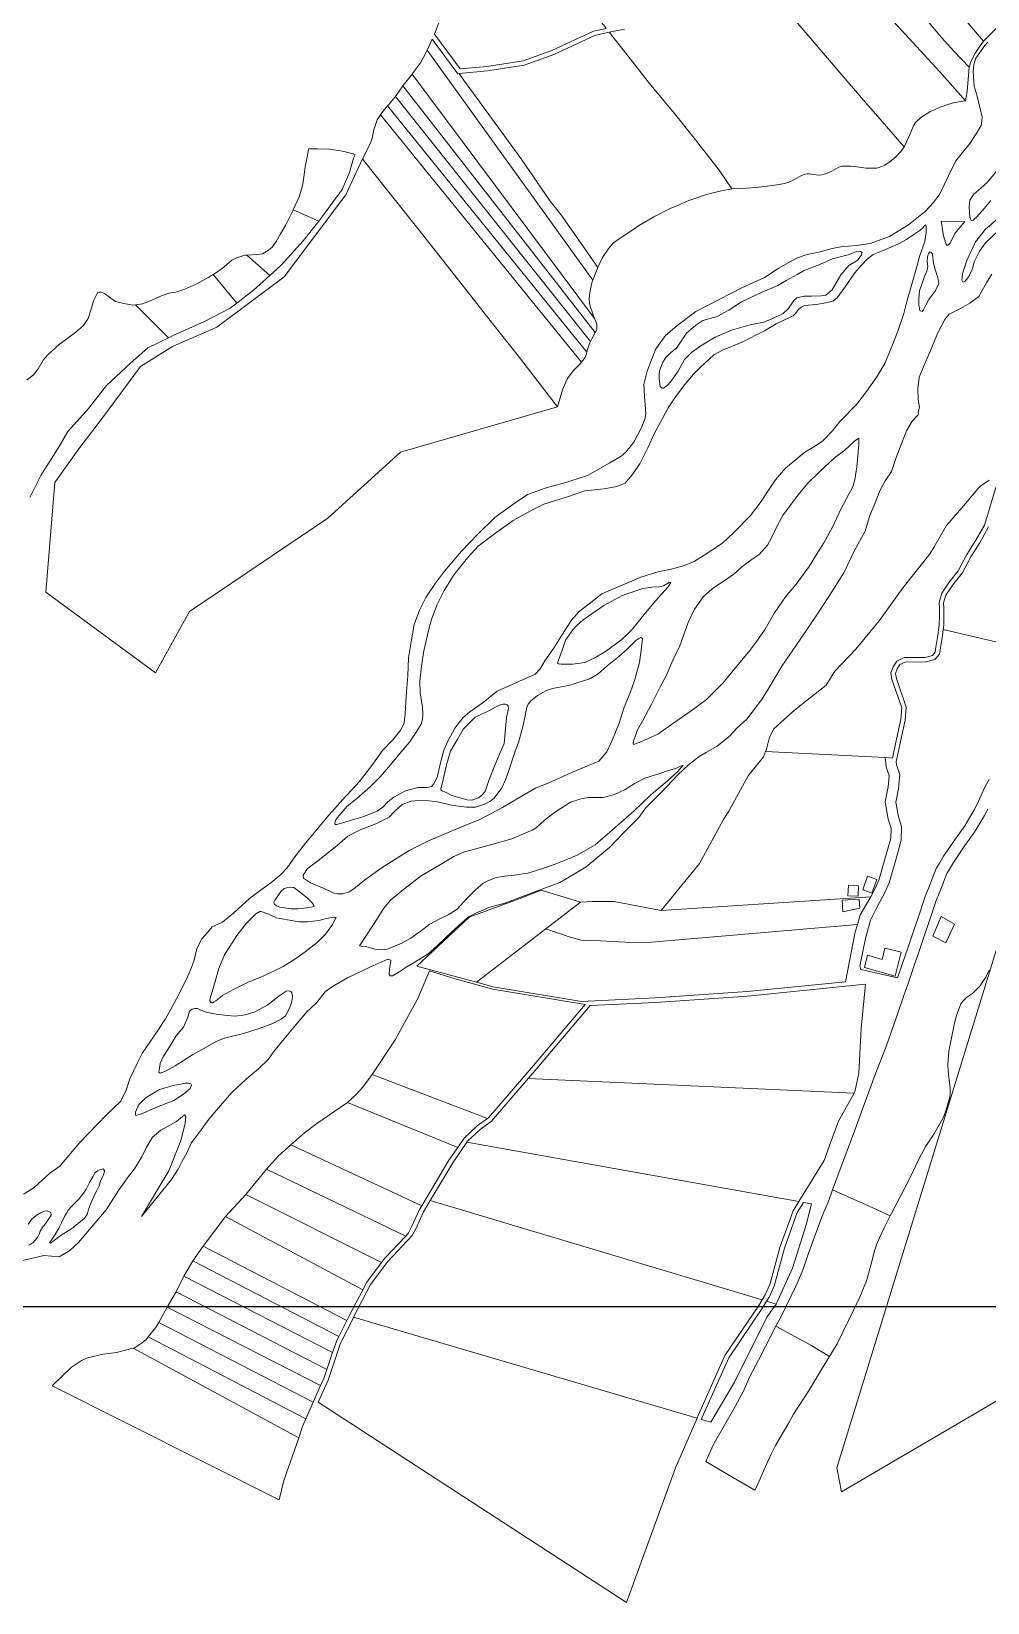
# Model space of a CAD drawing. Header units: millimetres. Extents: x 323319 to 328682, y 8609797 to 8615705.
# Drawn here: x 325536 to 326173, y 8609992 to 8611040 of the extents above; entities that cross this region are included whole.
import ezdxf

# ---------------------------------------------------------------- set-up
doc = ezdxf.new("R2010")
doc.units = ezdxf.units.MM
doc.layers.add('BASE CART_PARCELAS_p030B', color=252, linetype='Continuous', lineweight=5)
doc.layers.add('BASE CART_RIO-p030B', color=8, linetype='Continuous', lineweight=5)
doc.layers.add('PERIMETRICO-SECTOR A-1 PARCELA 2', color=7, linetype='Continuous')

msp = doc.modelspace()

# ---------------------------------------------------------------- linework, layer by layer
at = {"layer": 'BASE CART_PARCELAS_p030B'}
for points in [[(326078, 8611138.5), (326095.8, 8611149.5), (326100.9, 8611152.6), (326107, 8611163.9), (326119.1, 8611149.6), (326141.9, 8611122.2), (326155, 8611106.7), (326166.2, 8611093.4), (326178.9, 8611077.6), (326194.5, 8611058.5), (326192.6, 8611056.4), (326183.7, 8611047.2), (326178.7, 8611041.6), (326170.8, 8611033.5), (326153.6, 8611053.5), (326139.8, 8611069.3), (326125.4, 8611085.2), (326111.7, 8611100.7), (326098.6, 8611115.5), (326084.7, 8611130.8)], [(325919.2, 8611042), (325910.7, 8611040.1), (325883.1, 8611027.3), (325863.8, 8611020.4), (325839.7, 8611016.7), (325821.8, 8611015), (325804.7, 8611038.1), (325810.1, 8611052.2), (325814.5, 8611063.1), (325822.6, 8611085.1), (325825.2, 8611092.1), (325831.1, 8611108.6), (325833, 8611111.7), (325834.3, 8611114), (325835.6, 8611117.5), (325836.6, 8611122), (325837.5, 8611127), (325841.6, 8611139.6), (325844.1, 8611135.9), (325858.3, 8611117.5), (325873.4, 8611099), (325888.8, 8611080.1), (325903.5, 8611061.7), (325918.3, 8611043.2)], [(326161.2, 8611016.1), (326151.2, 8611026.7), (326142.7, 8611036), (326130.9, 8611049.9), (326109.9, 8611074.1), (326102.9, 8611082.1), (326084.3, 8611103.4), (326065.5, 8611124.3), (326062.2, 8611128), (326068, 8611132.3), (326078, 8611138.5), (326084.7, 8611130.8), (326098.6, 8611115.5), (326111.7, 8611100.7), (326125.4, 8611085.2), (326139.8, 8611069.3), (326153.6, 8611053.5), (326170.8, 8611033.5), (326167.5, 8611028.9), (326165, 8611025), (326162.6, 8611020.4)], [(326158.8, 8610993.7), (326141.6, 8611013), (326110.8, 8611046.7), (326092.1, 8611067.9), (326072.1, 8611090.3), (326052.7, 8611112.2), (326047.8, 8611117.5), (326062.2, 8611128), (326065.5, 8611124.3), (326084.3, 8611103.4), (326102.9, 8611082.1), (326109.9, 8611074.1), (326130.9, 8611049.9), (326142.7, 8611036), (326151.2, 8611026.7), (326161.2, 8611016.1), (326159.9, 8610999.9)], [(325913.6, 8610882.6), (325900.9, 8610900.7), (325889, 8610917.8), (325882, 8610926.8), (325862.6, 8610954.9), (325843.4, 8610981.2), (325824.2, 8611007.8), (325821.3, 8611011.9), (325840.1, 8611013.7), (325864.5, 8611017.4), (325884.3, 8611024.5), (325911.6, 8611037.3), (325921.3, 8611039.4), (325933, 8611024.5), (325948.1, 8611005.2), (325963.4, 8610986.7), (325963.8, 8610986.3), (325978.8, 8610967.6), (325994.5, 8610947.4), (326003, 8610935), (325996.1, 8610933.6), (325990.3, 8610932.4), (325986.2, 8610931.2), (325974.3, 8610927.2), (325967.4, 8610924.1), (325962.3, 8610922.1), (325951, 8610916.4), (325941.4, 8610910.7), (325930.4, 8610903.3), (325926.5, 8610900.8), (325924.2, 8610898.9), (325921.1, 8610895.5), (325916.8, 8610889.3)], [(325799.9, 8611027.4), (325910.3, 8610874), (325909.7, 8610872.2), (325908.5, 8610867), (325907.9, 8610862), (325908.1, 8610858.6), (325908.7, 8610856.1), (325911.5, 8610848.5), (325790, 8611011.5), (325790.9, 8611012.7), (325795.4, 8611019), (325799.5, 8611026.5)], [(325821.3, 8611011.9), (325824.2, 8611007.8), (325843.4, 8610981.2), (325862.6, 8610954.9), (325882, 8610926.8), (325889, 8610917.8), (325900.9, 8610900.7), (325913.6, 8610882.6), (325910.9, 8610875.9), (325910.3, 8610874), (325799.9, 8611027.4), (325803.3, 8611034.9), (325820.4, 8611011.8)], [(325790, 8611011.5), (325911.5, 8610848.5), (325912.3, 8610846.5), (325912.9, 8610844.6), (325913, 8610842.6), (325912.9, 8610841.5), (325912.3, 8610839.8), (325912, 8610839.2), (325783.8, 8611003.6), (325784, 8611003.9)], [(325778.7, 8610996.6), (325908.8, 8610833.2), (325907.9, 8610831.1), (325906.6, 8610827.2), (325906.3, 8610826), (325773.5, 8610990.3), (325774.6, 8610991.5), (325778.4, 8610996.1)], [(325783.8, 8611003.6), (325912, 8610839.2), (325909.6, 8610834.9), (325908.8, 8610833.2), (325778.7, 8610996.6)], [(325768.9, 8610984.4), (325902.7, 8610819.3), (325902.5, 8610819), (325897.3, 8610813.7), (325893.4, 8610808.4), (325890.3, 8610801.6), (325886.8, 8610789.6), (325877.7, 8610801.4), (325861.4, 8610822.6), (325843.5, 8610845.2), (325826.6, 8610866.8), (325810.2, 8610887.6), (325793.6, 8610908.6), (325776.1, 8610930.6), (325759, 8610952.1), (325756.7, 8610955), (325762.1, 8610965.4), (325763.3, 8610968.9), (325764.4, 8610974.3), (325766.6, 8610981)], [(325773.5, 8610990.3), (325906.3, 8610826), (325905.9, 8610824.2), (325905.4, 8610823), (325904.5, 8610821.6), (325902.7, 8610819.3), (325768.9, 8610984.4), (325769.8, 8610985.7)], [(325886.8, 8610789.6), (325782.1, 8610759.4), (325733.8, 8610715.3), (325641.4, 8610653), (325618.8, 8610612.1), (325545.7, 8610665.9), (325551.7, 8610739.1), (325567, 8610760.6), (325583.6, 8610782.3), (325608.8, 8610816.5), (325630.2, 8610829.8), (325659.8, 8610842.8), (325704.6, 8610876.2), (325745.7, 8610931.1), (325756.7, 8610955), (325759, 8610952.1), (325776.1, 8610930.6), (325793.6, 8610908.6), (325810.2, 8610887.6), (325826.6, 8610866.8), (325843.5, 8610845.2), (325861.4, 8610822.6), (325877.7, 8610801.4)], [(325710.7, 8610920.9), (325714.5, 8610929.6), (325716.8, 8610936.9), (325717.8, 8610942.8), (325718.5, 8610949.8), (325719.7, 8610954.9), (325720.8, 8610961.2), (325721, 8610961.7), (325721.5, 8610961.6), (325726.9, 8610961.7), (325734.8, 8610961.5), (325743.4, 8610960.2), (325750.6, 8610958.3), (325751.9, 8610957.6), (325750.8, 8610955.4), (325748.1, 8610946), (325743.2, 8610934.6), (325729.7, 8610916), (325727.7, 8610913.5)], [(325727.7, 8610913.5), (325717.4, 8610900.5), (325702.6, 8610884), (325695.1, 8610877.3), (325679.7, 8610890.8), (325686.3, 8610891.2), (325690.2, 8610891.7), (325694.2, 8610894), (325696.6, 8610896.1), (325699.3, 8610899.8), (325702.2, 8610904.9), (325705.6, 8610910.9), (325710.4, 8610920.3), (325710.7, 8610920.9)], [(325695.1, 8610877.3), (325684.2, 8610867.4), (325673, 8610858.7), (325657.3, 8610877.9), (325659.5, 8610879.3), (325664.4, 8610882.8), (325669.8, 8610887.4), (325673.1, 8610889), (325678.3, 8610890.7), (325679.7, 8610890.8)], [(325657.3, 8610877.9), (325673, 8610858.7), (325668.6, 8610855.4), (325651.6, 8610846.6), (325630.6, 8610837.2), (325627.4, 8610835.6), (325605.5, 8610857.6), (325610.1, 8610858.3), (325614.9, 8610860), (325621.8, 8610863.3), (325627.8, 8610865.4), (325632.3, 8610866.1), (325638.4, 8610868.1), (325646.4, 8610871.7), (325654.4, 8610876.1)], [(325955.9, 8610453.7), (325981.4, 8610485), (325997.6, 8610514.8), (326001, 8610519.9), (326013.9, 8610543.4), (326024.1, 8610556.1), (326025.4, 8610559.7), (326105.3, 8610555.7), (326105.3, 8610555.6), (326105.9, 8610549.4), (326107.9, 8610543.6), (326107.2, 8610536.1), (326105.2, 8610526.1), (326107.3, 8610514.5), (326109.1, 8610508.7), (326108.9, 8610501.8), (326105.5, 8610489.4), (326101.3, 8610474.6), (326098.7, 8610468.7), (326095.6, 8610462.9)], [(326090.4, 8610467.4), (326093.5, 8610476.7), (326099.7, 8610474.4), (326096.3, 8610465.2)], [(325902.2, 8610459.2), (325879.1, 8610441.4), (325832.8, 8610405.8), (325793, 8610416.6), (325827.9, 8610449.3), (325861.3, 8610461.5), (325876, 8610467.2)], [(326095.6, 8610462.9), (326088.5, 8610450.9), (326086.7, 8610444.4), (325944.4, 8610432.2), (325931.8, 8610432.5), (325915.4, 8610433.4), (325902.5, 8610434), (325894.6, 8610436.2), (325879.1, 8610441.4), (325902.2, 8610459.2), (325909.9, 8610459.8), (325924.5, 8610459.8), (325955.9, 8610453.7)], [(326076.6, 8610460.6), (326087.8, 8610461.3), (326088.2, 8610455.3), (326076.9, 8610452.9)], [(326080.2, 8610463.4), (326080.8, 8610470.5), (326087.5, 8610470.1), (326087.1, 8610463.3)], [(326073, 8610082), (326188, 8610456), (326243, 8610450), (326311, 8610390), (326396, 8610364), (326435, 8610290), (326199, 8610138), (326076, 8610066)], [(326086.7, 8610444.4), (326085.3, 8610439.5), (326078.7, 8610406.2), (326013.1, 8610399.6), (325952.1, 8610395.4), (325902.8, 8610393), (325844, 8610402.7), (325832.8, 8610405.8), (325879.1, 8610441.4), (325894.6, 8610436.2), (325902.5, 8610434), (325915.4, 8610433.4), (325931.8, 8610432.5), (325944.4, 8610432.2)], [(326145.6, 8610432.2), (326136.9, 8610436.5), (326142.5, 8610449.6), (326151.3, 8610444.5)], [(326111.8, 8610410), (326091.4, 8610415.6), (326093.4, 8610424), (326103.2, 8610421.1), (326104.9, 8610428.5), (326115.9, 8610426)], [(325840.1, 8610315), (325763.2, 8610344.4), (325778.5, 8610367.4), (325793.6, 8610395), (325801.5, 8610413.4), (325818.6, 8610408.1), (325843.6, 8610401.3), (325905.3, 8610391.1), (325868.3, 8610347.5), (325840.7, 8610315.5)], [(325801.9, 8610260.3), (325817, 8610285.5), (325826.4, 8610299.1), (325826.9, 8610299.9), (325835.2, 8610307.7), (325842.7, 8610313.2), (325867.2, 8610341.7), (325870.6, 8610345.5), (325908.6, 8610390.3), (325952.3, 8610392.4), (326013.4, 8610396.6), (326092.1, 8610404.6), (326089.2, 8610374.9), (326087.7, 8610345.1), (326085, 8610332.7), (326084.5, 8610331.9), (326074, 8610313.1), (326068.2, 8610296.9), (326064.6, 8610287), (326047.6, 8610259.6), (326043.9, 8610253.5), (326035.1, 8610229.5), (326028.3, 8610204.3), (326025.2, 8610197.3), (326023.2, 8610194)], [(325801.9, 8610260.3), (325817, 8610285.5), (325826.4, 8610299.1), (325826.9, 8610299.9), (325835.2, 8610307.7), (325842.7, 8610313.2), (325867.2, 8610341.7), (325870.6, 8610345.5), (325908.6, 8610390.3), (325952.3, 8610392.4), (326013.4, 8610396.6), (326092.1, 8610404.6), (326089.2, 8610374.9), (326087.7, 8610345.1), (326085, 8610332.7), (326084.5, 8610331.9), (326074, 8610313.1), (326068.2, 8610296.9), (326064.6, 8610287), (326047.6, 8610259.6), (326043.9, 8610253.5), (326035.1, 8610229.5), (326028.3, 8610204.3), (326025.2, 8610197.3), (326023.2, 8610194)], [(326084.5, 8610331.9), (325867.2, 8610341.7), (325870.6, 8610345.5), (325908.6, 8610390.3), (325952.3, 8610392.4), (326013.4, 8610396.6), (326092.1, 8610404.6), (326089.2, 8610374.9), (326087.7, 8610345.1), (326085, 8610332.7)], [(325820.3, 8610295.6), (325746.7, 8610325.6), (325752.7, 8610331.1), (325756.9, 8610335.7), (325763.2, 8610344.4), (325840.1, 8610315), (325833.3, 8610310), (325824.6, 8610301.8)], [(326047.6, 8610259.6), (325826.4, 8610299.1), (325826.9, 8610299.9), (325835.2, 8610307.7), (325842.7, 8610313.2), (325867.2, 8610341.7), (326084.5, 8610331.9), (326074, 8610313.1), (326068.2, 8610296.9), (326064.6, 8610287)], [(325796.4, 8610256.8), (325709.1, 8610297.4), (325718.2, 8610305.3), (325726.4, 8610311.6), (325746.7, 8610325.6), (325820.3, 8610295.6), (325814.4, 8610287.2)], [(325785.6, 8610236.6), (325692.8, 8610281.2), (325700.5, 8610289.8), (325709.1, 8610297.4), (325796.4, 8610256.8), (325794.8, 8610254.2), (325789.8, 8610243.1), (325787.5, 8610238.7)], [(326023.2, 8610194), (325801.9, 8610260.3), (325817, 8610285.5), (325826.4, 8610299.1), (326047.6, 8610259.6), (326043.9, 8610253.5), (326035.1, 8610229.5), (326028.3, 8610204.3), (326025.2, 8610197.3)], [(325769.5, 8610218.9), (325679.1, 8610264.3), (325692.8, 8610281.2), (325785.6, 8610236.6), (325771.4, 8610221.5)], [(325757, 8610200.7), (325665.6, 8610249.7), (325679.1, 8610264.3), (325769.5, 8610218.9), (325759.7, 8610205.9)], [(326032.3, 8610176.5), (326036, 8610183.3), (326045.6, 8610203.2), (326047.5, 8610207.2), (326049.6, 8610212.2), (326051.5, 8610217.2), (326053.8, 8610224.5), (326063.5, 8610250.4), (326067.1, 8610259.1), (326069.4, 8610265.3), (326070.2, 8610267.5), (326094.6, 8610256.5), (326108.6, 8610250.1), (326104.5, 8610242), (326101.4, 8610235.4), (326099.7, 8610231.4), (326097.8, 8610226.1), (326096.2, 8610219.5), (326093.9, 8610210.7), (326092.7, 8610206.7), (326088.1, 8610195.3), (326080.8, 8610180.2), (326073.1, 8610164.6), (326071.5, 8610161.8), (326068.1, 8610156.3), (326055.7, 8610163.7)], [(326023.2, 8610194), (326021, 8610190.2), (325998.4, 8610156.8), (325980.6, 8610116.9), (325979.8, 8610115.1), (325965.5, 8610081.9), (325932.8, 8609992.1), (325727.3, 8610125.8), (325733.9, 8610140.5), (325742.2, 8610165.2), (325750.7, 8610182.1), (325750.9, 8610182.4), (325762.2, 8610204.3), (325773.7, 8610219.5), (325790, 8610236.9), (325792.6, 8610241.8), (325797.5, 8610252.8), (325801.9, 8610260.3)], [(326023.2, 8610194), (326021, 8610190.2), (325998.4, 8610156.8), (325980.6, 8610116.9), (325979.8, 8610115.1), (325965.5, 8610081.9), (325932.8, 8609992.1), (325727.3, 8610125.8), (325733.9, 8610140.5), (325742.2, 8610165.2), (325750.7, 8610182.1), (325750.9, 8610182.4), (325762.2, 8610204.3), (325773.7, 8610219.5), (325790, 8610236.9), (325792.6, 8610241.8), (325797.5, 8610252.8), (325801.9, 8610260.3)], [(325979.8, 8610115.1), (325750.9, 8610182.4), (325762.2, 8610204.3), (325773.7, 8610219.5), (325790, 8610236.9), (325792.6, 8610241.8), (325797.5, 8610252.8), (325801.9, 8610260.3), (326023.2, 8610194), (326021, 8610190.2), (325998.4, 8610156.8), (325980.6, 8610116.9)], [(326026.2, 8610193.1), (326027.8, 8610195.9), (326031.1, 8610203.2), (326038, 8610228.6), (326046.6, 8610252.2), (326050.8, 8610259), (326056, 8610258.1), (326052.5, 8610244.1), (326043.5, 8610215.1), (326032.5, 8610191.2)], [(325746.4, 8610180.3), (325650.5, 8610229.8), (325665.6, 8610249.7), (325757, 8610200.7), (325748, 8610183.4)], [(325741.1, 8610169.6), (325643.8, 8610220.1), (325650.5, 8610229.8), (325746.4, 8610180.3)], [(325736.9, 8610158.9), (325736.9, 8610158.9), (325637.8, 8610209.9), (325643.8, 8610220.1), (325741.1, 8610169.6), (325739.4, 8610166.3)], [(325733.1, 8610147.6), (325632.5, 8610199.4), (325637.8, 8610209.9), (325736.9, 8610158.9), (325736.9, 8610158.9)], [(325728.9, 8610136.8), (325626.7, 8610189.2), (325632.5, 8610199.4), (325733.1, 8610147.6), (325731.1, 8610141.6)], [(325723.9, 8610125.7), (325621, 8610178.9), (325626.7, 8610189.2), (325728.9, 8610136.8)], [(326032.5, 8610191.2), (326026.3, 8610182.4), (326004.7, 8610139.2), (325989, 8610112.4), (325982.7, 8610114.3), (325983.3, 8610115.7), (326001, 8610155.3), (326023.5, 8610188.6), (326026.2, 8610193.1)], [(325719.1, 8610114.7), (325614, 8610169.4), (325618.9, 8610175.4), (325621, 8610178.9), (325723.9, 8610125.7), (325722.6, 8610122.7)], [(325932.8, 8609992.1), (325727.3, 8610125.8), (325733.9, 8610140.5), (325742.2, 8610165.2), (325750.7, 8610182.1), (325750.9, 8610182.4), (325979.8, 8610115.1), (325965.5, 8610081.9)], [(325714.3, 8610102.1), (325604, 8610161.7), (325604.7, 8610161.9), (325609.9, 8610165.4), (325612.5, 8610167.6), (325614, 8610169.4), (325719.1, 8610114.7), (325716.9, 8610109.6)], [(325985.7, 8610086.3), (325990.6, 8610097.1), (325992.2, 8610099.9), (326004.1, 8610120.8), (326010.7, 8610133.1), (326014.8, 8610142.4), (326020.7, 8610153.8), (326025.5, 8610162.8), (326032.3, 8610176.5), (326055.7, 8610163.7), (326068.1, 8610156.3), (326063.4, 8610148.7), (326054.2, 8610133.2), (326044.1, 8610117.7), (326040.9, 8610112.1), (326034.6, 8610101.1), (326032.1, 8610096.8), (326029.3, 8610091.2), (326025.5, 8610082.9), (326019.6, 8610069.6), (326018.3, 8610067.1), (326004, 8610075.4)], [(325701.3, 8610060.6), (325549.9, 8610136.6), (325550.1, 8610136.8), (325562.8, 8610149.1), (325569.4, 8610153.6), (325573.4, 8610155.3), (325584, 8610157.8), (325592.9, 8610158.9), (325604, 8610161.7), (325714.3, 8610102.1), (325704.3, 8610073.5)]]:
    msp.add_lwpolyline(points, close=True, dxfattribs=at)
for points in [[(326037.1, 8611056.7), (326055.2, 8611035.6), (326073.3, 8611014.6), (326092.1, 8610992.6), (326098.7, 8610985), (326117.9, 8610963), (326115.7, 8610959.9), (326112.2, 8610956.3), (326108.4, 8610952.9), (326104.5, 8610950.5), (326101.3, 8610949.2), (326099.4, 8610948.8), (326097.3, 8610948.7), (326092.6, 8610948.7), (326086.3, 8610949.6), (326082.3, 8610950.1), (326078.1, 8610950.2), (326076.2, 8610950.1), (326074.4, 8610949.4), (326069.7, 8610946.8), (326066.1, 8610945.2), (326062.9, 8610944.4), (326060.5, 8610944.2), (326057.6, 8610944.5), (326054.6, 8610945.1), (326053.1, 8610945.1), (326051.8, 8610944.8), (326049.4, 8610943.8), (326044.3, 8610940.9), (326040.5, 8610939.3), (326036.9, 8610938.3), (326032.9, 8610937.6), (326026.5, 8610936.8), (326019.2, 8610936), (326012.8, 8610935.5), (326003, 8610935), (325994.5, 8610947.4), (325978.8, 8610967.6), (325963.8, 8610986.3), (325963.4, 8610986.7), (325948.1, 8611005.2), (325933, 8611024.5), (325921.3, 8611039.4), (325931.4, 8611041.6)], [(326110.8, 8611046.7), (326141.6, 8611013), (326158.8, 8610993.7), (326151.3, 8610992.6), (326147, 8610991.3), (326141.8, 8610989.4), (326135, 8610986.3), (326128.9, 8610982.5), (326125.6, 8610979.4), (326124.1, 8610977.1), (326121, 8610969.6), (326117.9, 8610963), (326098.7, 8610985), (326092.1, 8610992.6), (326073.3, 8611014.6), (326055.2, 8611035.6), (326037.1, 8611056.7)], [(325533.1, 8610807.4), (325537.8, 8610811.1), (325540.7, 8610814.9), (325544, 8610820.7), (325547, 8610824.3), (325554.9, 8610831.4), (325561.2, 8610836), (325565.7, 8610839.5), (325570.8, 8610843.8), (325573.9, 8610848.5), (325575.9, 8610854.8), (325577.6, 8610860.2), (325579.2, 8610863.8), (325580.4, 8610865.8), (325581.4, 8610866.1), (325582.9, 8610866), (325584.8, 8610865.1), (325587.4, 8610863.1), (325592.1, 8610859.8), (325597.8, 8610858.5), (325603.7, 8610857.4), (325605.5, 8610857.6), (325627.4, 8610835.6), (325613.8, 8610828.9), (325602.2, 8610818.8), (325586.1, 8610803.8), (325574.2, 8610788.4), (325560.5, 8610773.2), (325554.6, 8610763.1), (325542.5, 8610743.8), (325535.1, 8610729.1)], [(326179, 8610735.8), (326171.3, 8610710.7), (326165.7, 8610700.6), (326159.6, 8610691.2), (326153.9, 8610680.3), (326147.9, 8610672.6), (326142.9, 8610665.4), (326141.1, 8610659.2), (326141.3, 8610655.4), (326141.3, 8610650.3), (326141.2, 8610644), (326140.4, 8610637.4), (326139.5, 8610632), (326138.8, 8610627.9), (326138.6, 8610625.9), (326136.7, 8610623.8), (326131.9, 8610622.5), (326117.9, 8610622.4), (326113, 8610620), (326110.6, 8610616.2), (326109, 8610612.1), (326109.7, 8610607.7), (326116.2, 8610588.8), (326115.6, 8610581.1), (326112.7, 8610567.9), (326110, 8610555.4), (326105.3, 8610555.7), (326025.4, 8610559.7), (326026, 8610561.3), (326028, 8610569.3), (326030.9, 8610574.8), (326044.7, 8610587.3), (326065.8, 8610603.9), (326071.7, 8610613.3), (326085.6, 8610627.9), (326101.1, 8610646.8), (326117.1, 8610669.1), (326135.2, 8610691.9), (326137.7, 8610695.7), (326146.1, 8610710.5), (326156.4, 8610722.3), (326167.2, 8610735.1), (326168.8, 8610736.7), (326170.2, 8610737.7), (326174.5, 8610740.8)], [(326243.4, 8610617.8), (326143.9, 8610641.2), (326144.2, 8610643.8), (326144.3, 8610650.3), (326144.3, 8610655.5), (326144.1, 8610658.8), (326145.6, 8610664.1), (326150.3, 8610670.8), (326156.5, 8610678.7), (326162.2, 8610689.6), (326168.3, 8610699), (326174.1, 8610709.5)], [(326174.6, 8610541.1), (326171.8, 8610536.4), (326169.2, 8610530.6), (326166.6, 8610524.7), (326164.6, 8610520.8), (326158.3, 8610510.2), (326156, 8610507.1), (326152, 8610501.5), (326144.1, 8610490), (326141.3, 8610485.2), (326139.3, 8610481.7), (326134.3, 8610469), (326131.9, 8610463), (326126.9, 8610448.2), (326124.3, 8610440.5), (326120, 8610427.8), (326117.2, 8610419.6), (326113.4, 8610408.7), (326088.9, 8610414.4), (326088.4, 8610416.5), (326092.1, 8610435), (326095.4, 8610447.2), (326099.6, 8610455.7), (326105, 8610465.6), (326107.9, 8610472.2), (326112.3, 8610487.5), (326115.9, 8610500.7), (326116.1, 8610509.7), (326114.1, 8610516.1), (326112.4, 8610526), (326114.1, 8610535.1), (326115, 8610544.5), (326112.8, 8610550.9), (326112.6, 8610553.1), (326115.6, 8610567.2), (326118.5, 8610580.6), (326119.3, 8610589.2), (326112.7, 8610608.4), (326112.1, 8610611.8), (326113.3, 8610614.8), (326115, 8610617.7), (326118.6, 8610619.4), (326132.4, 8610619.5), (326138.3, 8610621.1), (326141.5, 8610624.6), (326141.8, 8610627.5), (326142.5, 8610631.5), (326143.3, 8610637), (326143.9, 8610641.2), (326243.4, 8610617.8)], [(326174.5, 8610414), (326172.2, 8610409.2), (326170.4, 8610406.3), (326168, 8610403.1), (326163.3, 8610398.4), (326159.3, 8610395.6), (326156.9, 8610393.2), (326155.7, 8610391.4), (326152.7, 8610383.6), (326151.3, 8610378.6), (326149.1, 8610367.6), (326147.7, 8610359.9), (326147, 8610351.4), (326147.1, 8610346.6), (326147.6, 8610342.3), (326148.6, 8610335.5), (326148.6, 8610333.4), (326148.5, 8610331.4), (326148.2, 8610329.3), (326145.6, 8610320.1), (326144.5, 8610317), (326143.7, 8610315), (326137.6, 8610304.6), (326132.2, 8610296.5), (326128.1, 8610288.7), (326120.9, 8610273.8), (326113, 8610258.5), (326109.7, 8610252.1), (326108.6, 8610250.1), (326094.6, 8610256.5), (326070.2, 8610267.5), (326076.5, 8610284.8), (326084.1, 8610304.7), (326091.3, 8610324.2), (326098.4, 8610343.6), (326105.8, 8610362.9), (326110.8, 8610377), (326113.1, 8610383.9), (326117.7, 8610397), (326120.2, 8610404.4), (326124.6, 8610417), (326127.4, 8610425.3), (326131.7, 8610438), (326134.3, 8610445.6), (326139.3, 8610460.3), (326141.6, 8610466.2), (326146.4, 8610478.4), (326148, 8610481.3), (326150.7, 8610485.8), (326158.4, 8610497), (326162.3, 8610502.5), (326164.8, 8610505.9), (326171.4, 8610517), (326173.6, 8610521.2)]]:
    msp.add_lwpolyline(points, dxfattribs=at)
at = {"layer": 'BASE CART_RIO-p030B'}
for points in [[(325586.1, 8610317.5), (325595.8, 8610326.5), (325599.2, 8610333.9), (325601.7, 8610341.4), (325606.8, 8610352), (325610.2, 8610358.8), (325620, 8610373), (325625.6, 8610381.4), (325634, 8610396.7), (325640.4, 8610409.9), (325642.9, 8610415.6), (325644.7, 8610420.6), (325646.4, 8610428.2), (325649.6, 8610434.5), (325653.8, 8610439.3), (325656.7, 8610442.7), (325663.4, 8610445.9), (325671.1, 8610452.2), (325681.4, 8610461.8), (325688.7, 8610467.1), (325695.7, 8610472.1), (325702.4, 8610477.6), (325706.7, 8610482.2), (325711.6, 8610489.4), (325718.8, 8610498.5), (325726.5, 8610508), (325734.3, 8610517.3), (325743.6, 8610527.8), (325754.9, 8610539.8), (325763.8, 8610551.4), (325770.1, 8610560.4), (325777.1, 8610567.5), (325782.3, 8610574.2), (325784.6, 8610578.9), (325785.3, 8610584.8), (325785.6, 8610592.8), (325786.2, 8610599.5), (325787, 8610610.1), (325787.4, 8610622.1), (325789.2, 8610632.8), (325791.3, 8610644.4), (325794.7, 8610654), (325799, 8610662.4), (325805.4, 8610671.9), (325811.5, 8610680), (325822.8, 8610693.4), (325833.7, 8610704.7), (325845, 8610715.7), (325858.5, 8610725.6), (325866.9, 8610731.2), (325879.9, 8610735.9), (325890.1, 8610738.5), (325906.8, 8610743.9), (325921.7, 8610752.2), (325929.2, 8610756.8), (325932.3, 8610759.4), (325937.6, 8610766.1), (325942.6, 8610775.4), (325945, 8610781.4), (325945.7, 8610785.2), (325944.7, 8610796.7), (325944.4, 8610804.6), (325946.6, 8610813.4), (325949.4, 8610820.9), (325952.4, 8610828.3), (325958.7, 8610837.2), (325966.4, 8610843.6), (325978.9, 8610853.2), (325994.6, 8610861.2), (326009.7, 8610869), (326024.7, 8610875.9), (326033.8, 8610881.8), (326046.2, 8610888.8), (326053.3, 8610891.2), (326061, 8610892.8), (326069.9, 8610895.2), (326075.7, 8610896.4), (326085.8, 8610897.2), (326095.3, 8610898.5), (326108.1, 8610903.2), (326120.7, 8610911.1), (326131.9, 8610919.8), (326137.5, 8610925.8), (326141.7, 8610931.7), (326147.3, 8610943.7), (326152.4, 8610953.6), (326161.7, 8610965.3), (326166.2, 8610972.3), (326169.1, 8610977.2), (326169.6, 8610980.2), (326169.9, 8610983.3), (326168.4, 8610989.3), (326166.5, 8610996.8), (326164.5, 8611003.5), (326163.9, 8611013.2), (326164.3, 8611017.9), (326165.6, 8611022.1), (326171.7, 8611030.6), (326173.7, 8611032.8)], [(326175.6, 8610927.3), (326171.1, 8610921.9), (326168.2, 8610918.5), (326165.6, 8610915.6), (326164.8, 8610915), (326163.9, 8610914), (326162.6, 8610913.9), (326161.7, 8610916), (326161.1, 8610922.8), (326161.7, 8610927.4), (326164.4, 8610931.5), (326168.9, 8610935.4), (326173.4, 8610939.5), (326181.5, 8610949.2)], [(326176.4, 8610878), (326172.7, 8610872.4), (326167.6, 8610863.2), (326161.6, 8610858.8), (326155.5, 8610855.1), (326147.8, 8610851.4), (326144.9, 8610847.8), (326140.1, 8610838.6), (326135.7, 8610827.7), (326131.3, 8610817.4), (326127.8, 8610809.4), (326126.9, 8610801.6), (326127.1, 8610794.3), (326128, 8610789.3), (326127.3, 8610786), (326127.3, 8610784.2), (326123.2, 8610780), (326119.4, 8610773.5), (326116.2, 8610765.7), (326112.2, 8610755.2), (326109.5, 8610746.5), (326105.3, 8610740.3), (326101.6, 8610733.5), (326098.1, 8610724.5), (326096.6, 8610720.9), (326094.8, 8610716.4), (326091.9, 8610706.7), (326084.5, 8610693.3), (326077.7, 8610678.9), (326070.2, 8610666.8), (326060.9, 8610652.9), (326054.6, 8610643.3), (326048.6, 8610634.5), (326036.3, 8610616.7), (326027.8, 8610602.5), (326022.7, 8610594.3), (326013, 8610581.4), (326006.8, 8610575.7), (326001.3, 8610569.7), (325993.2, 8610563.4), (325986, 8610559.4), (325981.3, 8610556.3), (325974.1, 8610550.9), (325967, 8610544.1), (325955.8, 8610532.5), (325945.5, 8610521.9), (325940.9, 8610515.7), (325931.6, 8610506.3), (325921.5, 8610495.6), (325905.9, 8610482.8), (325898.5, 8610478.4), (325888.4, 8610472.3), (325877, 8610468.2), (325870, 8610465.5), (325861.1, 8610462.2), (325851.6, 8610458.5), (325841.1, 8610455.8), (325832.3, 8610451.9), (325827.8, 8610449.6), (325825, 8610447.3), (325819, 8610441.9), (325812.1, 8610435.4), (325806.6, 8610430.1), (325800.6, 8610424.9), (325791.2, 8610419), (325785.2, 8610415.5), (325780.6, 8610412.4), (325776.9, 8610410.2), (325776.2, 8610410.2), (325775.3, 8610410.2), (325774.6, 8610411.3), (325775.1, 8610416.5), (325775.8, 8610419.6), (325775.8, 8610420.5), (325773.8, 8610421.2), (325761.7, 8610415.9), (325746.8, 8610408.7), (325736.9, 8610402.9), (325732.2, 8610399.7), (325726.1, 8610392.2), (325719.7, 8610386), (325713.5, 8610378.8), (325704.7, 8610368.1), (325697.7, 8610359.7), (325694.2, 8610354.6), (325687.4, 8610348.1), (325679.2, 8610341.3), (325669.8, 8610332.3), (325662.1, 8610323.7), (325654.4, 8610314.5), (325648.2, 8610305.9), (325642.5, 8610298.5), (325640, 8610292.5), (325636.4, 8610286), (325633.9, 8610281.1), (325629.4, 8610274.3), (325609.5, 8610249.5)], [(325382.4, 8610189.3), (325385.7, 8610196.2), (325396.5, 8610212), (325400.8, 8610219.4), (325406.1, 8610224.2), (325414, 8610227.2), (325420.8, 8610228.3), (325425.7, 8610230.9), (325432.7, 8610236), (325436.3, 8610240.4), (325453.3, 8610246.3), (325468.1, 8610252.1), (325471.9, 8610252.9), (325483.7, 8610256.3), (325494.7, 8610257.5), (325503.9, 8610261.1), (325521.9, 8610263.9), (325531.3, 8610264.8), (325538, 8610268.9), (325548.3, 8610278.6), (325555, 8610283.1), (325568.2, 8610298.7), (325586.1, 8610317.5)], [(325493.6, 8610189.3), (325505.1, 8610202.9), (325515.5, 8610214), (325519.7, 8610217), (325526.6, 8610219.4), (325544.3, 8610223.7), (325554.7, 8610222.8), (325561.8, 8610226.9), (325567.5, 8610232.2), (325586, 8610254.1), (325594.1, 8610266.9), (325600.7, 8610276.1), (325604.8, 8610281.4), (325609.8, 8610289.5), (325612.7, 8610295.3), (325616.9, 8610302.5), (325622.4, 8610307.3), (325632.9, 8610313), (325638.1, 8610317.4), (325639, 8610316.3), (325638.6, 8610311.7), (325635.7, 8610300.3), (325627.8, 8610280), (325609.5, 8610249.5)], [(325534, 8610244.5), (325536.5, 8610247.9), (325539.4, 8610250.2), (325542.2, 8610252.1), (325545.2, 8610253.3), (325547.1, 8610253.1), (325549.1, 8610252.2), (325549.3, 8610250.4), (325548.3, 8610249.2), (325546.1, 8610245.8), (325544.6, 8610243.7), (325543.6, 8610242.4), (325541.9, 8610239.9), (325541.3, 8610237.9), (325540.4, 8610236), (325538.9, 8610234), (325537.3, 8610232.3), (325534.6, 8610230.4)]]:
    msp.add_lwpolyline(points, dxfattribs=at)
for points in [[(326168.1, 8610893.4), (326172.1, 8610898.9), (326180.5, 8610907.1), (326187.3, 8610914.3), (326194.8, 8610922.7), (326197.4, 8610925.8), (326195.7, 8610926.1), (326193.3, 8610925.7), (326190.7, 8610924.7), (326185.8, 8610920.5), (326176, 8610911.5), (326172.1, 8610908), (326165.5, 8610899.6), (326159.3, 8610886.7), (326156.8, 8610878.3), (326156.2, 8610874.1), (326157, 8610872.8), (326158.2, 8610873.2), (326158.7, 8610873.7), (326160.9, 8610876.6), (326163.1, 8610881.2), (326164.7, 8610886.7)], [(325971.4, 8610683.7), (325977.8, 8610686.5), (325984.6, 8610690.7), (325996.7, 8610698.6), (326004.3, 8610705.8), (326015.5, 8610717.2), (326022.5, 8610726.5), (326027.4, 8610734.1), (326032.1, 8610740.9), (326038.7, 8610748.8), (326046.5, 8610755.1), (326051.7, 8610759.3), (326058.1, 8610763.2), (326063.6, 8610766.9), (326070, 8610773.6), (326074.9, 8610779.8), (326086.2, 8610791.4), (326092.7, 8610799.8), (326099.6, 8610809.6), (326105, 8610818.5), (326110, 8610830.9), (326113.7, 8610840.1), (326117.6, 8610851.9), (326119.6, 8610859.8), (326123.4, 8610872.9), (326126.1, 8610882.3), (326128.4, 8610890.6), (326131.6, 8610899.9), (326132.6, 8610905.8), (326132.6, 8610909.6), (326132.2, 8610911), (326131.7, 8610910.6), (326130.3, 8610908.9), (326128.3, 8610907.2), (326125, 8610904.9), (326119.4, 8610901.1), (326114.1, 8610898.3), (326103.8, 8610893.8), (326097.3, 8610891.1), (326093.2, 8610888.2), (326089.1, 8610883.9), (326085, 8610878.9), (326078.5, 8610869.6), (326073.2, 8610862.4), (326070.6, 8610860.4), (326066.9, 8610859.3), (326059.2, 8610857.8), (326051.4, 8610857.2), (326049.1, 8610856), (326047.3, 8610854.2), (326045.5, 8610851.9), (326043.9, 8610850.2), (326041.5, 8610849.1), (326032.6, 8610844.9), (326024.8, 8610840.3), (326009.8, 8610832.8), (325996.8, 8610827.5), (325991, 8610824.2), (325981.8, 8610815.9), (325977.3, 8610811.1), (325970.7, 8610803.4), (325965.1, 8610795.7), (325960.5, 8610788.9), (325956.8, 8610781.9), (325951.2, 8610771.6), (325947, 8610762.2), (325941.7, 8610751.6), (325936.4, 8610744), (325931.8, 8610738.7), (325926.3, 8610736.4), (325917.8, 8610734.9), (325904.8, 8610733.6), (325894.7, 8610730.1), (325877.7, 8610724.7), (325868.9, 8610720.2), (325857.2, 8610713.7), (325844.7, 8610704.9), (325834, 8610696.7), (325826.7, 8610688.8), (325817.9, 8610677.7), (325811.2, 8610667.2), (325806.3, 8610657.3), (325802.9, 8610647.8), (325800.9, 8610640.5), (325797.8, 8610626.8), (325796.2, 8610616.6), (325795.1, 8610606.6), (325795.2, 8610598.6), (325796.7, 8610589.5), (325797, 8610584.4), (325796.8, 8610581.3), (325796, 8610577.9), (325793.1, 8610573.4), (325788.2, 8610565.9), (325781.7, 8610558.5), (325773, 8610547.9), (325768.6, 8610542.9), (325762.2, 8610536.5), (325753, 8610528.5), (325746.6, 8610523.2), (325740, 8610515.4), (325739.1, 8610514.1), (325738.4, 8610512.1), (325738.5, 8610511.1), (325739.6, 8610511.1), (325743.5, 8610512.1), (325747.9, 8610513.6), (325757.1, 8610516.2), (325766.5, 8610520), (325770.3, 8610522.7), (325773.7, 8610526.1), (325777.7, 8610529.3), (325785, 8610533.2), (325793.4, 8610535.8), (325799.7, 8610535.8), (325802.8, 8610536.5), (325804.4, 8610538.2), (325806.7, 8610543.3), (325808.4, 8610550.4), (325811.1, 8610560.6), (325813.6, 8610566.7), (325818.4, 8610575.4), (325823.7, 8610582.2), (325828.3, 8610586.1), (325837.2, 8610592.4), (325846.6, 8610600), (325859, 8610605.6), (325871.8, 8610611.4), (325875.3, 8610614.9), (325878.4, 8610620.2), (325884.2, 8610628.5), (325889.6, 8610637.4), (325896.1, 8610647.3), (325901.2, 8610653), (325907.8, 8610658.2), (325916.4, 8610664.8), (325930, 8610670.7), (325942.3, 8610675.9), (325953.7, 8610679.6), (325962.6, 8610681.4)], [(326158.3, 8610912.9), (326142.6, 8610913.5), (326144, 8610903.7), (326145.6, 8610898.5), (326146.4, 8610897.4), (326147.2, 8610897.4), (326148.6, 8610898.7), (326151.7, 8610905.2), (326157.2, 8610911.9)], [(325972.7, 8610838.8), (325978.9, 8610844), (325983.6, 8610847.2), (325993.2, 8610849.8), (326001.1, 8610854), (326009.4, 8610859.7), (326023.3, 8610866.1), (326033.6, 8610870.5), (326039.1, 8610873.9), (326046.6, 8610877.9), (326050.7, 8610880.4), (326062.1, 8610884.8), (326070.1, 8610888.4), (326076.1, 8610889.9), (326080.5, 8610891), (326083.5, 8610892.1), (326085.5, 8610892.9), (326088.8, 8610893.3), (326089.8, 8610892.5), (326089.5, 8610891), (326086.9, 8610887.5), (326081, 8610883.8), (326075.6, 8610877.6), (326069.8, 8610867.7), (326065.6, 8610864.1), (326062.5, 8610863.6), (326056.2, 8610863.5), (326051.1, 8610863.5), (326046.4, 8610862.3), (326044.4, 8610860.6), (326040.8, 8610855.1), (326037.3, 8610851.8), (326029.8, 8610848.3), (326024.2, 8610846), (326015.2, 8610844.2), (326002.7, 8610840.7), (325991.9, 8610836), (325982.4, 8610830.4), (325976.1, 8610825.9), (325971.5, 8610821.1), (325967.2, 8610813.3), (325962.9, 8610807.4), (325960.3, 8610804.3), (325958.2, 8610802.5), (325957.5, 8610802), (325956.5, 8610802), (325955.2, 8610803.2), (325954.6, 8610808.2), (325954.5, 8610811.8), (325954.9, 8610814.2), (325957, 8610819.4), (325958.9, 8610822.6), (325962.4, 8610825.9), (325966.2, 8610828.8), (325968.4, 8610832)], [(326138.7, 8610880.5), (326140.4, 8610875.9), (326141, 8610871.9), (326138.7, 8610867.3), (326134.4, 8610861.3), (326132.3, 8610857.4), (326130.7, 8610854.4), (326129.9, 8610853.3), (326128.4, 8610853.8), (326127.7, 8610857.8), (326127.7, 8610861.9), (326128.1, 8610867), (326131.5, 8610876.6), (326132.9, 8610880.1), (326133.7, 8610883.3), (326133.3, 8610886.6), (326133.5, 8610889.7), (326134, 8610891.8), (326135, 8610892.9), (326135.8, 8610892.5), (326136.8, 8610891.6), (326137.4, 8610885.5)], [(325973.9, 8610645.8), (325970.8, 8610637.2), (325968.2, 8610629.6), (325964.4, 8610622.2), (325959.3, 8610610.2), (325955.1, 8610602.4), (325949.4, 8610591.3), (325943.5, 8610580), (325940.2, 8610574.1), (325939, 8610570.8), (325937.4, 8610566.9), (325937.3, 8610564.9), (325937.4, 8610564.3), (325941.8, 8610565.9), (325953.7, 8610571.3), (325965, 8610579.2), (325975.8, 8610586.8), (325986.2, 8610594.4), (325996.9, 8610605.3), (326003, 8610612.6), (326015, 8610627), (326019, 8610632.5), (326024.7, 8610640.7), (326031.5, 8610652.2), (326038.8, 8610662.8), (326045.8, 8610671.4), (326054.5, 8610683.2), (326059.5, 8610691.2), (326064.4, 8610698.8), (326070, 8610709.4), (326075.9, 8610721.7), (326080.9, 8610731.3), (326083.5, 8610735.8), (326085, 8610740.9), (326086.4, 8610749.6), (326087.1, 8610759.3), (326087.6, 8610764.2), (326087.7, 8610767.9), (326087.6, 8610768.8), (326084.8, 8610766.7), (326078.2, 8610760.7), (326071.4, 8610755.6), (326061.6, 8610746.4), (326053.5, 8610738.5), (326047.4, 8610731.2), (326037.3, 8610717.5), (326033.4, 8610710.7), (326029.5, 8610702.2), (326026.7, 8610697.3), (326021.3, 8610691.1), (326016.5, 8610688.1), (326009.5, 8610682.7), (326004.4, 8610678), (325997.9, 8610673.5), (325990.2, 8610668.5), (325983.8, 8610662.8), (325978, 8610654.7)], [(325944.6, 8610651.1), (325952.2, 8610660.2), (325960.5, 8610669.5), (325962.4, 8610672.5), (325961.3, 8610672.5), (325957.4, 8610670.3), (325954.4, 8610669.6), (325949.7, 8610669.3), (325943.6, 8610668.5), (325929.8, 8610663.7), (325917.6, 8610657.2), (325903.9, 8610647.6), (325899.8, 8610644.1), (325896.9, 8610640.9), (325892.1, 8610633.9), (325889.8, 8610627.3), (325887.3, 8610619.9), (325886.7, 8610618.6), (325887.5, 8610618.2), (325889.3, 8610617.9), (325891.4, 8610617.9), (325897, 8610618), (325904.9, 8610619.2), (325911.6, 8610622.3), (325919.5, 8610626.8), (325930, 8610634.7), (325936.1, 8610640.6)], [(325758.1, 8610473.9), (325770, 8610482.4), (325788, 8610493.7), (325800.9, 8610500.2), (325821.3, 8610508.8), (325835.1, 8610514.3), (325850.1, 8610522.3), (325862.1, 8610529.6), (325872.1, 8610535.3), (325881.5, 8610539), (325893.2, 8610544.5), (325902.5, 8610548.4), (325914.4, 8610553.3), (325919.6, 8610559.6), (325923, 8610566.6), (325927.9, 8610578.7), (325931.3, 8610589.2), (325935.2, 8610598.9), (325938.3, 8610607.7), (325941.5, 8610619.1), (325942.6, 8610627.3), (325943.5, 8610635), (325942.3, 8610635.7), (325941, 8610635), (325939.3, 8610634), (325933.2, 8610628), (325927.7, 8610623.1), (325919.8, 8610616.9), (325913.8, 8610611.5), (325908.4, 8610608.1), (325900, 8610605.5), (325896, 8610604.2), (325889.4, 8610602.8), (325883.4, 8610601.8), (325879.5, 8610600.5), (325873.4, 8610597.1), (325868.9, 8610593.4), (325867.3, 8610591.2), (325866.1, 8610588.5), (325865.2, 8610583.5), (325863.6, 8610576.4), (325860.9, 8610565.8), (325858.5, 8610559.9), (325854.1, 8610546.3), (325852.2, 8610540.9), (325849.6, 8610535.5), (325844.5, 8610528.7), (325841.7, 8610526.5), (325837.5, 8610524.4), (325832.2, 8610522.7), (325826.1, 8610522.5), (325817.2, 8610523.8), (325805.6, 8610526.3), (325798.5, 8610527.1), (325791.6, 8610526.8), (325789.2, 8610526.7), (325783.2, 8610524.4), (325778.2, 8610519.7), (325774.5, 8610516), (325765.8, 8610511.5), (325755.3, 8610507.6), (325747.1, 8610503.3), (325739.6, 8610496.8), (325727.1, 8610486.8), (325720, 8610481.4), (325717.3, 8610477.1), (325717.5, 8610475.2), (325722.1, 8610472.2), (325731.2, 8610468.4), (325737.3, 8610465.4), (325740.1, 8610464.7), (325743.7, 8610464.8), (325747.9, 8610466.2), (325751.1, 8610468.1)], [(325847.3, 8610555.9), (325851.3, 8610565), (325852, 8610572.6), (325852.9, 8610582.5), (325854.2, 8610588.4), (325854, 8610590.1), (325853.2, 8610590.9), (325851.9, 8610591.4), (325850.5, 8610591.4), (325848.8, 8610590.8), (325846.4, 8610589.7), (325841, 8610586.9), (325832, 8610582.6), (325824.1, 8610574.9), (325819.9, 8610567.5), (325815.5, 8610560), (325812.8, 8610550.9), (325810, 8610538.2), (325809.1, 8610535), (325809.1, 8610534.3), (325809.4, 8610533.7), (325810.1, 8610533.3), (325811.6, 8610532.8), (325816.4, 8610530.4), (325826.6, 8610527.4), (325829.6, 8610527.3), (325834.1, 8610528.8), (325836.1, 8610530.4), (325838.5, 8610533), (325841.1, 8610540.4), (325844, 8610547.8)], [(325764.6, 8610445.1), (325758.1, 8610435.2), (325754.9, 8610430.2), (325755.9, 8610430), (325759.1, 8610429.6), (325765.1, 8610427.8), (325769.1, 8610427.5), (325772.8, 8610427.7), (325777.1, 8610429.5), (325783, 8610432), (325789, 8610435.3), (325795.2, 8610439.7), (325801.7, 8610444.5), (325808.8, 8610448.4), (325813.9, 8610450.9), (325819.8, 8610454.6), (325826.4, 8610461.6), (325831.8, 8610467.2), (325837, 8610471.7), (325840.8, 8610473.8), (325846, 8610475.7), (325851.6, 8610476.7), (325857.9, 8610477.2), (325867, 8610478.7), (325876.3, 8610481.5), (325887.1, 8610485.2), (325900, 8610490.7), (325911.9, 8610497.6), (325917, 8610501.9), (325921.6, 8610505.9), (325930.8, 8610514), (325937.9, 8610520.2), (325948.9, 8610530.9), (325958.4, 8610538.6), (325967, 8610546.5), (325970.6, 8610550.7), (325968.7, 8610549.9), (325965.7, 8610548.4), (325960.8, 8610547.1), (325954.9, 8610545), (325945.1, 8610541.9), (325938.6, 8610538.6), (325931.8, 8610534.4), (325924.8, 8610531.1), (325917.2, 8610529), (325912.8, 8610529), (325907.2, 8610529), (325902.3, 8610528.1), (325895.5, 8610525.9), (325885.4, 8610519.4), (325878.2, 8610513.9), (325872.6, 8610508.8), (325869.8, 8610507.2), (325864.6, 8610505.1), (325856.4, 8610501.6), (325843.6, 8610497.9), (325833.9, 8610495.3), (325824.2, 8610492.6), (325817.6, 8610489.7), (325807.8, 8610483.7), (325795.9, 8610476.9), (325784.2, 8610467.7), (325775.4, 8610460.6), (325771.1, 8610455.2)], [(325720.4, 8610461.8), (325716.6, 8610464.9), (325711, 8610469.1), (325707.9, 8610469.2), (325704.5, 8610468.3), (325702.6, 8610466.5), (325699.4, 8610462.2), (325698.7, 8610460.8), (325697.8, 8610459), (325697.9, 8610458.2), (325699.5, 8610456.9), (325701.8, 8610456), (325709.2, 8610454.8), (325714, 8610454.8), (325719.8, 8610455.4), (325724.5, 8610456.3), (325724.4, 8610456.7), (325724, 8610458), (325722.8, 8610459.3)], [(325713.1, 8610422.1), (325704, 8610416.4), (325690.5, 8610409.9), (325681, 8610406.1), (325670.8, 8610401.1), (325663.6, 8610397.1), (325659.1, 8610393.5), (325657.6, 8610392.5), (325657.1, 8610392.1), (325656, 8610392.2), (325655, 8610393.5), (325655.2, 8610395.3), (325657.2, 8610401.6), (325661, 8610415), (325664.8, 8610424.1), (325673.1, 8610437), (325679.5, 8610445.2), (325685.7, 8610451.4), (325688.3, 8610453), (325689.3, 8610453.1), (325693.8, 8610451.5), (325699.4, 8610448.7), (325706.8, 8610447.4), (325714.5, 8610446.1), (325720.2, 8610446.1), (325727.6, 8610447.1), (325732, 8610448.2), (325735.9, 8610449.1), (325738.4, 8610449.2), (325739.3, 8610449.1), (325736.9, 8610444.4), (325732.2, 8610437.8), (325726.7, 8610432.4), (325718.6, 8610426.2)], [(325643.6, 8610357.4), (325659.8, 8610366.6), (325664.8, 8610368.6), (325677.5, 8610371.6), (325688, 8610375), (325697.1, 8610378.4), (325702.7, 8610381.3), (325705.4, 8610383.5), (325708.4, 8610388.9), (325709.7, 8610393), (325710.2, 8610396.5), (325709.6, 8610398.7), (325709, 8610399.6), (325707.6, 8610400.1), (325706, 8610400), (325701.2, 8610396.7), (325693.6, 8610390.7), (325685.1, 8610386.2), (325678.6, 8610384.1), (325672.2, 8610383.3), (325666.5, 8610383.7), (325659.3, 8610384.5), (325652.6, 8610385.9), (325648.4, 8610387.5), (325646.8, 8610388.3), (325645, 8610388.4), (325643.2, 8610387.8), (325641.6, 8610386.6), (325640.3, 8610382.6), (325637.6, 8610375.8), (325632.6, 8610370), (325628.7, 8610363.4), (325624.2, 8610356.6), (325622, 8610351.6), (325621.6, 8610348.6), (325621, 8610345.8), (325622, 8610345.2), (325625.4, 8610346.5), (325632, 8610350), (325636.8, 8610353.3)], [(325619, 8610322.2), (325631, 8610326.9), (325637.5, 8610331.2), (325641.9, 8610335), (325642.9, 8610337.3), (325642.4, 8610338.1), (325640.6, 8610338.5), (325638.8, 8610338.5), (325636.5, 8610338.1), (325630.7, 8610337), (325621.4, 8610334.4), (325612.7, 8610329), (325609.4, 8610326), (325607.8, 8610324.2), (325605.5, 8610319.3), (325605.4, 8610317.4), (325605.8, 8610317), (325610.1, 8610318.2)], [(325577.3, 8610276.4), (325574.9, 8610272.2), (325573.4, 8610269.6), (325572.6, 8610267.8), (325570.8, 8610265.2), (325567.9, 8610261.5), (325565.2, 8610258.8), (325562.7, 8610256), (325560.7, 8610253.8), (325559.4, 8610251.8), (325558.2, 8610249.5), (325556.2, 8610245.4), (325554.3, 8610241.8), (325551.9, 8610237.5), (325549.7, 8610234.3), (325548.2, 8610232), (325548.9, 8610231.9), (325550.4, 8610233), (325552.3, 8610234.4), (325554.3, 8610236.1), (325557.8, 8610238.3), (325560.7, 8610240), (325562.8, 8610241.4), (325565.6, 8610243.5), (325567.3, 8610244.9), (325568.7, 8610246), (325571.1, 8610248), (325573.2, 8610251), (325573.7, 8610252.4), (325574.2, 8610254.3), (325575.5, 8610257.8), (325576.8, 8610260.9), (325577.7, 8610262.9), (325578.4, 8610264.5), (325579.7, 8610267), (325580.9, 8610269.2), (325581.5, 8610270.5), (325582.2, 8610273.4), (325583.5, 8610275.9), (325584.7, 8610278.8), (325584.8, 8610280.3), (325584, 8610281.3), (325582.5, 8610281), (325580.2, 8610280.1), (325578.4, 8610278.7)]]:
    msp.add_lwpolyline(points, close=True, dxfattribs=at)
at = {"layer": 'PERIMETRICO-SECTOR A-1 PARCELA 2', "color": 6}
msp.add_lwpolyline([(323319.3, 8615189.3), (328319.3, 8615189.3), (328319.3, 8610189.3), (323319.3, 8610189.3)], close=True, dxfattribs=at)

doc.saveas('drawing.dxf')
